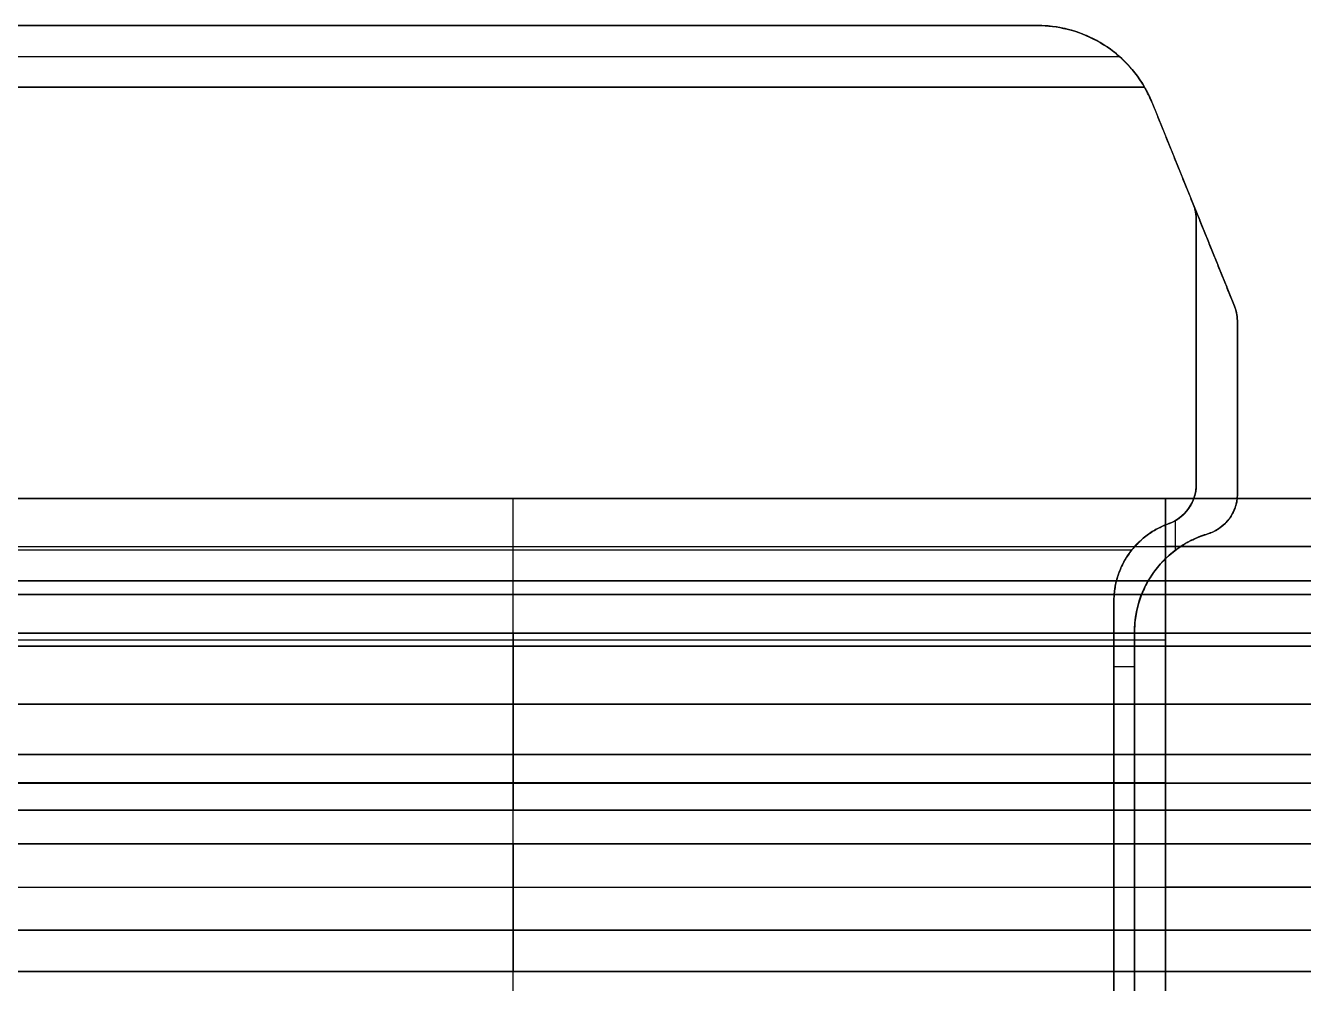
# Model space of a CAD drawing. Header units: millimetres. Extents: x 20.2 to 60.2, y 0 to 42.2.
# Drawn here: x 40.576 to 43.533, y 40.028 to 42.246 of the extents above; entities that cross this region are included whole.
import ezdxf

# ---------------------------------------------------------------- set-up
doc = ezdxf.new("R2010")
doc.units = ezdxf.units.MM
doc.layers.add('CHARGING$Platiene Rund Transmitter', color=178, linetype='Continuous', true_color=0x000000)

msp = doc.modelspace()

# ---------------------------------------------------------------- linework, layer by layer
at = {"layer": 'CHARGING$Platiene Rund Transmitter', "color": 254, "true_color": 0xcad1ee}
for p, q in [((37.4721, 42.2461, -1.2083), (42.9185, 42.2461, -1.2083)), ((37.2827, 42.1747, -0.9702), (43.1071, 42.1747, -0.9702)), ((37.2835, 42.1747, -1.4463), (43.1071, 42.1747, -1.4463)), ((43.1834, 42.0675, -1.2083), (43.3736, 41.5967, -1.2083)), ((43.2785, 41.8321, -1.1369), (43.2785, 41.8321, -1.2797)), ((43.2853, 41.7967, -1.0297), (43.2853, 41.1825, -1.0297)), ((43.2853, 41.7967, -1.3868), (43.2853, 41.1825, -1.3868)), ((43.3805, 41.561, -1.2083), (43.3805, 41.1606, -1.2083)), ((43.2853, 41.4896, -0.9226), (43.2853, 41.4896, -1.1369)), ((43.2853, 41.4896, -1.2797), (43.2853, 41.4896, -1.4939)), ((43.3805, 41.3608, -1.1369), (43.3805, 41.3608, -1.2797)), ((37.1767, 41.1511, 0.1561), (43.2139, 41.1511, 0.1561)), ((40.1953, 41.1511, -2.9481), (43.2139, 41.1511, -2.9481)), ((41.7046, 41.1511, -2.8053), (41.7046, 41.1511, -3.091)), ((43.2377, 41.0316, -1.1369), (43.2377, 41.1002, -1.1369)), ((43.2377, 41.0318, -1.2797), (43.2377, 41.1, -1.2797)), ((37.1767, 41.0397, -3.091), (43.2139, 41.0397, -3.091)), ((37.1767, 41.0397, 0.299), (43.2139, 41.0397, 0.299)), ((37.2541, 41.032, -1.4939), (43.1365, 41.032, -1.4939)), ((37.2541, 41.032, -0.9226), (43.1365, 41.032, -0.9226)), ((41.7046, 38.0087, -2.6149), (41.7046, 40.9606, -2.6149)), ((43.0948, 40.9131, -1.0297), (43.0948, 39.8179, -1.0297)), ((43.0948, 40.9131, -1.3868), (43.0948, 39.8179, -1.3868)), ((43.1425, 40.8412, -1.2083), (43.1425, 39.692, -1.2083)), ((43.0948, 40.7622, -1.1369), (43.1425, 40.7622, -1.1369)), ((43.0948, 40.7622, -1.2797), (43.1425, 40.7622, -1.2797)), ((43.0948, 40.3655, -0.9226), (43.0948, 40.3655, -1.1369)), ((43.0948, 40.3655, -1.2797), (43.0948, 40.3655, -1.4939)), ((43.1425, 40.2666, -1.1369), (43.1425, 40.2666, -1.2797))]:
    msp.add_line(p, q, dxfattribs=at)
at = {"layer": 'CHARGING$Platiene Rund Transmitter', "color": 7, "true_color": 0xcaffee}
for p, q in [((37.1767, 40.824, 0.4023), (43.2139, 40.824, 0.4023)), ((40.1953, 40.824, -3.1943), (43.2139, 40.824, -3.1943)), ((41.7046, 40.8388, -3.1536), (41.7046, 40.8092, -3.2351)), ((41.7046, 40.5579, -3.2682), (41.7046, 40.4292, -3.0843)), ((37.1767, 40.4936, 0.3842), (43.2139, 40.4936, 0.3842)), ((37.1767, 40.4921, -2.8053), (43.2139, 40.4921, -2.8053)), ((37.1767, 40.4921, 0.0133), (43.2139, 40.4921, 0.0133)), ((40.1953, 40.4936, -3.1762), (43.2139, 40.4936, -3.1762)), ((41.7046, 40.3512, -3.0437), (41.7046, 40.1512, -3.0438)), ((37.1767, 40.2512, 0.2518), (43.2139, 40.2512, 0.2518)), ((40.1953, 40.2512, -3.0438), (43.2139, 40.2512, -3.0438))]:
    msp.add_line(p, q, dxfattribs=at)
at = {"layer": 'CHARGING$Platiene Rund Transmitter', "color": 254, "true_color": 0xcad1ee}
for points, degree in [([(37.4721, 42.2461, -1.0178), (40.1953, 42.2461, -1.0178), (42.9185, 42.2461, -1.0178)], 2), ([(42.9185, 42.2461, -1.3987), (40.1953, 42.2461, -1.3987), (37.4721, 42.2461, -1.3987)], 2), ([(42.9185, 42.2461, -1.0178), (42.9185, 42.2461, -1.2083), (42.9185, 42.2461, -1.3987)], 2), ([(43.1659, 42.1033, -1.4939), (40.1953, 42.1033, -1.4939), (37.2247, 42.1033, -1.4939)], 2), ([(37.2247, 42.1033, -0.9226), (40.1953, 42.1033, -0.9226), (43.1659, 42.1033, -0.9226)], 2), ([(43.1834, 42.0675, -1.4939), (43.1776, 42.0794, -1.4939), (43.1717, 42.0913, -1.4939), (43.1659, 42.1033, -1.4939)], 3), ([(43.1834, 42.0675, -0.9226), (43.1834, 42.0675, -1.2083), (43.1834, 42.0675, -1.4939)], 2), ([(43.2784, 41.8324, -1.4939), (43.2309, 41.9499, -1.4939), (43.1834, 42.0675, -1.4939)], 2), ([(43.2784, 41.8324, -0.9226), (43.2309, 41.9499, -0.9226), (43.1834, 42.0675, -0.9226)], 2), ([(43.2784, 41.8324, -1.1369), (43.2784, 41.8324, -1.0297), (43.2784, 41.8324, -0.9226)], 2), ([(43.2784, 41.8324, -1.1369), (43.326, 41.7146, -1.1369), (43.3736, 41.5967, -1.1369)], 2), ([(43.3736, 41.5967, -1.2797), (43.326, 41.7146, -1.2797), (43.2784, 41.8324, -1.2797)], 2), ([(43.2784, 41.8324, -1.2797), (43.2784, 41.8324, -1.3868), (43.2784, 41.8324, -1.4939)], 2), ([(43.2853, 41.7967, -0.9226), (43.2853, 41.7967, -1.0297), (43.2853, 41.7967, -1.1369)], 2), ([(43.2853, 41.1825, -1.1369), (43.2853, 41.4896, -1.1369), (43.2853, 41.7967, -1.1369)], 2), ([(43.2853, 41.7967, -0.9226), (43.2853, 41.4896, -0.9226), (43.2853, 41.1825, -0.9226)], 2), ([(43.2853, 41.7967, -1.4939), (43.2853, 41.7967, -1.3868), (43.2853, 41.7967, -1.2797)], 2), ([(43.2853, 41.7967, -1.2797), (43.2853, 41.4896, -1.2797), (43.2853, 41.1825, -1.2797)], 2), ([(43.2853, 41.1825, -1.4939), (43.2853, 41.4896, -1.4939), (43.2853, 41.7967, -1.4939)], 2), ([(43.2853, 41.7967, -1.0271), (43.2853, 41.7967, -1.082), (43.2853, 41.7967, -1.1369)], 2), ([(43.3736, 41.5967, -1.1369), (43.3736, 41.5967, -1.2083), (43.3736, 41.5967, -1.2797)], 2), ([(43.3805, 41.561, -1.1369), (43.3805, 41.561, -1.2083), (43.3805, 41.561, -1.2797)], 2), ([(43.3805, 41.561, -1.1369), (43.3805, 41.3608, -1.1369), (43.3805, 41.1606, -1.1369)], 2), ([(43.3805, 41.1606, -1.2797), (43.3805, 41.3608, -1.2797), (43.3805, 41.561, -1.2797)], 2), ([(43.3805, 41.561, -1.1952), (43.3805, 41.561, -1.2374), (43.3805, 41.561, -1.2797)], 2), ([(43.2853, 41.1825, -0.9226), (43.2853, 41.1434, -0.9226), (43.2586, 41.1057, -0.9226), (43.2218, 41.0927, -0.9226)], 3), ([(43.2218, 41.0927, -1.1369), (43.2586, 41.1057, -1.1369), (43.2853, 41.1434, -1.1369), (43.2853, 41.1825, -1.1369)], 3), ([(43.2853, 41.1825, -1.1369), (43.2853, 41.1825, -1.0297), (43.2853, 41.1825, -0.9226)], 2), ([(43.2853, 41.1825, -1.4939), (43.2853, 41.1825, -1.3868), (43.2853, 41.1825, -1.2797)], 2), ([(43.2853, 41.1825, -0.9226), (43.2853, 41.1825, -1.0297), (43.2853, 41.1825, -1.1369)], 2), ([(43.2853, 41.1825, -1.3767), (43.2853, 41.1825, -1.4353), (43.2853, 41.1825, -1.4939)], 2), ([(37.1767, 41.1511, 0.0133), (40.1953, 41.1511, 0.0133), (43.2139, 41.1511, 0.0133)], 2), ([(37.1767, 41.1511, 0.299), (40.1953, 41.1511, 0.299), (43.2139, 41.1511, 0.299)], 2), ([(43.2139, 41.1511, -2.8053), (41.7046, 41.1511, -2.8053), (40.1953, 41.1511, -2.8053)], 2), ([(43.2139, 41.1511, -3.091), (41.7046, 41.1511, -3.091), (40.1953, 41.1511, -3.091)], 2), ([(43.2139, 41.1511, 0.299), (43.2139, 41.1511, 0.1561), (43.2139, 41.1511, 0.0133)], 2), ([(43.2139, 41.1511, -3.091), (43.2139, 41.1511, -2.9481), (43.2139, 41.1511, -2.8053)], 2), ([(43.2139, 41.1511, -3.091), (43.2139, 41.0397, -3.091), (43.2139, 40.9283, -3.091)], 2), ([(43.2139, 41.1511, 0.299), (43.2139, 41.0397, 0.299), (43.2139, 40.9283, 0.299)], 2), ([(43.2139, 40.9283, -3.091), (43.2139, 41.0397, -3.091), (43.2139, 41.1511, -3.091)], 2), ([(43.3805, 41.1606, -1.1369), (43.3805, 41.1199, -1.1369), (43.3515, 41.0809, -1.1369), (43.3125, 41.0693, -1.1369)], 3), ([(43.3805, 41.1606, -1.1369), (43.3805, 41.1606, -1.2083), (43.3805, 41.1606, -1.2797)], 2), ([(43.2218, 41.0927, -1.1369), (43.2218, 41.0927, -1.0297), (43.2218, 41.0927, -0.9226)], 2), ([(43.2218, 41.0927, -1.2797), (43.2218, 41.0927, -1.3868), (43.2218, 41.0927, -1.4939)], 2), ([(43.3125, 41.0693, -1.1369), (43.3125, 41.0693, -1.2083), (43.3125, 41.0693, -1.2797)], 2), ([(37.1767, 40.9606, -0.1771), (40.1953, 40.9606, -0.1771), (43.2139, 40.9606, -0.1771)], 2), ([(43.2139, 40.9606, -2.6149), (41.7046, 40.9606, -2.6149), (40.1953, 40.9606, -2.6149)], 2), ([(43.2139, 40.9606, -0.1771), (43.2139, 39.4846, -0.1771), (43.2139, 38.0087, -0.1771)], 2), ([(43.2139, 40.9606, -2.6149), (43.2139, 39.4846, -2.6149), (43.2139, 38.0087, -2.6149)], 2), ([(43.2139, 40.9283, -3.091), (40.1953, 40.9283, -3.091), (37.1767, 40.9283, -3.091)], 2), ([(37.1767, 40.9283, 0.299), (40.1953, 40.9283, 0.299), (43.2139, 40.9283, 0.299)], 2), ([(37.1767, 40.9283, 0.0133), (40.1953, 40.9283, 0.0133), (43.2139, 40.9283, 0.0133)], 2), ([(43.2139, 40.9283, -2.8053), (40.1953, 40.9283, -2.8053), (37.1767, 40.9283, -2.8053)], 2), ([(43.2139, 37.2469, -2.8053), (43.2139, 39.0876, -2.8053), (43.2139, 40.9283, -2.8053)], 2), ([(43.2139, 37.2469, 0.0133), (43.2139, 39.0876, 0.0133), (43.2139, 40.9283, 0.0133)], 2), ([(43.2139, 37.2469, -2.8053), (43.2139, 39.0876, -2.8053), (43.2139, 40.9283, -2.8053)], 2), ([(43.0948, 40.9131, -0.9226), (43.0948, 40.9131, -1.0297), (43.0948, 40.9131, -1.1369)], 2), ([(43.0948, 40.9131, -1.2797), (43.0948, 40.9131, -1.3868), (43.0948, 40.9131, -1.4939)], 2), ([(43.0948, 40.9131, -1.4939), (43.0948, 40.4369, -1.4939), (43.0948, 39.9608, -1.4939)], 2), ([(43.0948, 39.9608, -0.9226), (43.0948, 40.4369, -0.9226), (43.0948, 40.9131, -0.9226)], 2), ([(43.0948, 39.8179, -1.1369), (43.0948, 40.3655, -1.1369), (43.0948, 40.9131, -1.1369)], 2), ([(43.0948, 39.8179, -1.2797), (43.0948, 40.3655, -1.2797), (43.0948, 40.9131, -1.2797)], 2), ([(43.0948, 40.9131, -0.9226), (43.0948, 40.9131, -0.9812), (43.0948, 40.9131, -1.0398)], 2), ([(43.0948, 40.9131, -1.2797), (43.0948, 40.9131, -1.3332), (43.0948, 40.9131, -1.3867)], 2), ([(43.1425, 40.8412, -1.1369), (43.1425, 40.8412, -1.2083), (43.1425, 40.8412, -1.2797)], 2), ([(43.1425, 39.692, -1.1369), (43.1425, 40.2666, -1.1369), (43.1425, 40.8412, -1.1369)], 2), ([(43.1425, 39.692, -1.2797), (43.1425, 40.2666, -1.2797), (43.1425, 40.8412, -1.2797)], 2), ([(43.1425, 40.8412, -1.2021), (43.1425, 40.8412, -1.2409), (43.1425, 40.8412, -1.2797)], 2)]:
    msp.add_open_spline(points, degree=degree, dxfattribs=at)
at = {"layer": 'CHARGING$Platiene Rund Transmitter', "color": 254, "true_color": 0xcad1ee, "extrusion": (1.18767e-13, -0.5547, 0.83205)}
msp.add_open_spline([(42.9185, 42.2461, -1.3987), (42.9633, 42.2461, -1.3987), (43.0108, 42.235, -1.4061), (43.0985, 42.1875, -1.4378), (43.1384, 42.1509, -1.4622), (43.1659, 42.1033, -1.4939)], degree=3, knots=[-1, -1, -1, -1, -0.5, -0.5, 0, 0, 0, 0], dxfattribs=at)
at = {"layer": 'CHARGING$Platiene Rund Transmitter', "color": 254, "true_color": 0xcad1ee, "extrusion": (8.78178e-14, 0.5547, 0.83205)}
msp.add_open_spline([(43.1659, 42.1033, -0.9226), (43.1384, 42.1509, -0.9543), (43.0985, 42.1875, -0.9787), (43.0108, 42.235, -1.0104), (42.9633, 42.2461, -1.0178), (42.9185, 42.2461, -1.0178)], degree=3, knots=[-1, -1, -1, -1, -0.5, -0.5, 0, 0, 0, 0], dxfattribs=at)
at = {"layer": 'CHARGING$Platiene Rund Transmitter', "color": 254, "true_color": 0xcad1ee}
for points, weights in [([(43.1834, 42.0675, -1.2083), (43.1112, 42.2461, -1.2083), (42.9185, 42.2461, -1.2083)], [0.888884387651, 0.781622140597, 1]), ([(43.1659, 42.1033, -0.9226), (43.1759, 42.086, -0.9226), (43.1834, 42.0675, -0.9226)], [1, 0.997564050314, 1]), ([(43.2784, 41.8324, -0.9226), (43.2853, 41.8152, -0.9226), (43.2853, 41.7967, -0.9226)], [0.888884387651, 0.925484640589, 0.999999999998]), ([(43.2784, 41.8324, -1.2797), (43.2853, 41.8152, -1.2797), (43.2853, 41.7967, -1.2797)], [0.888884387651, 0.925484640589, 0.999999999998]), ([(43.2784, 41.8324, -1.4939), (43.2853, 41.8152, -1.4939), (43.2853, 41.7967, -1.4939)], [1, 0.981627183298, 1]), ([(43.2853, 41.7967, -1.1369), (43.2853, 41.8152, -1.1369), (43.2784, 41.8324, -1.1369)], [1, 0.981627183298, 1]), ([(43.2784, 41.8324, -1.0297), (43.2853, 41.8152, -1.0297), (43.2853, 41.7967, -1.0297)], [0.888884387651, 0.925484640589, 1]), ([(43.2784, 41.8324, -1.3868), (43.2853, 41.8152, -1.3868), (43.2853, 41.7967, -1.3868)], [0.888884387651, 0.925484640589, 0.999999999998]), ([(43.3736, 41.5967, -1.1369), (43.3805, 41.5796, -1.1369), (43.3805, 41.561, -1.1369)], [1, 0.981627183298, 1]), ([(43.3805, 41.561, -1.2797), (43.3805, 41.5796, -1.2797), (43.3736, 41.5967, -1.2797)], [1, 0.981627183298, 1]), ([(43.3736, 41.5967, -1.2083), (43.3805, 41.5796, -1.2083), (43.3805, 41.561, -1.2083)], [0.888884387651, 0.925484640589, 1]), ([(43.2853, 41.1825, -1.2797), (43.2853, 41.1151, -1.2797), (43.2218, 41.0927, -1.2797)], [0.999999999999, 0.773459080339, 0.897358423439]), ([(43.2218, 41.0927, -1.4939), (43.2853, 41.1151, -1.4939), (43.2853, 41.1825, -1.4939)], [1, 0.816496580927, 1]), ([(43.2853, 41.1825, -1.0297), (43.2853, 41.1151, -1.0297), (43.2218, 41.0927, -1.0297)], [1, 0.773459080338, 0.897358423439]), ([(43.2853, 41.1825, -1.3868), (43.2853, 41.1151, -1.3868), (43.2218, 41.0927, -1.3868)], [1, 0.773459080338, 0.897358423439]), ([(43.3125, 41.0693, -1.2797), (43.3805, 41.0896, -1.2797), (43.3805, 41.1606, -1.2797)], [1, 0.801783725736, 1]), ([(43.3805, 41.1606, -1.2083), (43.3805, 41.0896, -1.2083), (43.3125, 41.0693, -1.2083)], [1, 0.764095716344, 0.908199076925]), ([(43.0948, 40.9131, -1.1369), (43.0948, 41.0478, -1.1369), (43.2218, 41.0927, -1.1369)], [0.999999999999, 0.77345908034, 0.897358423438]), ([(43.0948, 40.9131, -1.4939), (43.0948, 41.0478, -1.4939), (43.2218, 41.0927, -1.4939)], [1, 0.816496580928, 1]), ([(43.2218, 41.0927, -0.9226), (43.0948, 41.0478, -0.9226), (43.0948, 40.9131, -0.9226)], [1, 0.816496580928, 1]), ([(43.2218, 41.0927, -1.2797), (43.0948, 41.0478, -1.2797), (43.0948, 40.9131, -1.2797)], [1, 0.816496580928, 1]), ([(43.0948, 40.9131, -1.0297), (43.0948, 41.0478, -1.0297), (43.2218, 41.0927, -1.0297)], [1, 0.773459080339, 0.897358423438]), ([(43.0948, 40.9131, -1.3868), (43.0948, 41.0478, -1.3868), (43.2218, 41.0927, -1.3868)], [1, 0.773459080339, 0.897358423438]), ([(43.3125, 41.0693, -1.1369), (43.1425, 41.0186, -1.1369), (43.1425, 40.8412, -1.1369)], [1, 0.801783725738, 1]), ([(43.1425, 40.8412, -1.2083), (43.1425, 41.0186, -1.2083), (43.3125, 41.0693, -1.2083)], [1, 0.764095716345, 0.908199076924])]:
    msp.add_rational_spline(points, weights, degree=2, dxfattribs=at)
at = {"layer": 'CHARGING$Platiene Rund Transmitter', "color": 254, "true_color": 0xcad1ee, "extrusion": (1, 3.73088e-14, 3.73088e-14)}
msp.add_rational_spline([(41.7046, 40.9606, -2.6149), (41.7046, 41.1511, -2.6149), (41.7046, 41.1511, -2.8053)], [1, 0.707106781187, 1], degree=2, dxfattribs=at)
at = {"layer": 'CHARGING$Platiene Rund Transmitter', "color": 254, "true_color": 0xcad1ee, "extrusion": (1, 3.73088e-14, -7.46177e-14)}
msp.add_rational_spline([(43.2139, 41.1511, 0.0133), (43.2139, 41.1511, -0.1771), (43.2139, 40.9606, -0.1771)], [1, 0.707106781187, 1], degree=2, dxfattribs=at)
at = {"layer": 'CHARGING$Platiene Rund Transmitter', "color": 254, "true_color": 0xcad1ee, "extrusion": (1.86546e-14, 1, -3.10909e-14)}
msp.add_rational_spline([(43.2139, 41.1511, 0.0133), (44.3566, 41.1511, 0.0133), (44.3566, 41.1511, -1.1294)], [1, 0.707106781187, 1], degree=2, dxfattribs=at)
at = {"layer": 'CHARGING$Platiene Rund Transmitter', "color": 254, "true_color": 0xcad1ee, "extrusion": (-1.29338e-13, 1, -1.0944e-13)}
msp.add_rational_spline([(43.2139, 41.1511, 0.299), (44.6422, 41.1511, 0.299), (44.6422, 41.1511, -1.1294)], [1, 0.707106781187, 1], degree=2, dxfattribs=at)
at = {"layer": 'CHARGING$Platiene Rund Transmitter', "color": 254, "true_color": 0xcad1ee, "extrusion": (6.21819e-15, 1, -7.46182e-14)}
msp.add_rational_spline([(44.3566, 41.1511, -1.6626), (44.3566, 41.1511, -2.8053), (43.2139, 41.1511, -2.8053)], [1, 0.707106781187, 1], degree=2, dxfattribs=at)
at = {"layer": 'CHARGING$Platiene Rund Transmitter', "color": 254, "true_color": 0xcad1ee, "extrusion": (1, 7.46177e-14, 7.46177e-14)}
msp.add_rational_spline([(43.2139, 41.1511, -2.8053), (43.2139, 41.1511, -2.6149), (43.2139, 40.9606, -2.6149)], [1, 0.707106781187, 1], degree=2, dxfattribs=at)
at = {"layer": 'CHARGING$Platiene Rund Transmitter', "color": 254, "true_color": 0xcad1ee, "extrusion": (-1.98982e-13, 1, -5.47201e-14)}
msp.add_rational_spline([(44.6422, 41.1511, -1.6626), (44.6422, 41.1511, -3.091), (43.2139, 41.1511, -3.091)], [1, 0.707106781187, 1], degree=2, dxfattribs=at)
at = {"layer": 'CHARGING$Platiene Rund Transmitter', "color": 254, "true_color": 0xcad1ee}
msp.add_open_spline([(43.1425, 40.8412, -1.2797), (43.1425, 40.8942, -1.2797), (43.1582, 40.9416, -1.2797), (43.2211, 41.0253, -1.2797), (43.2624, 41.0544, -1.2797), (43.3125, 41.0693, -1.2797)], degree=3, knots=[-1, -1, -1, -1, -0.5, -0.5, 0, 0, 0, 0], dxfattribs=at)
at = {"layer": 'CHARGING$Platiene Rund Transmitter', "color": 254, "true_color": 0xcad1ee, "extrusion": (4.97456e-15, 1, 1.14415e-13)}
msp.add_rational_spline([(44.6422, 41.0397, -1.6626), (44.6422, 41.0397, -3.091), (43.2139, 41.0397, -3.091)], [1, 0.707106781187, 1], degree=2, dxfattribs=at)
at = {"layer": 'CHARGING$Platiene Rund Transmitter', "color": 254, "true_color": 0xcad1ee, "extrusion": (9.94911e-15, 1, -2.13906e-13)}
msp.add_rational_spline([(43.2139, 41.0397, 0.299), (44.6422, 41.0397, 0.299), (44.6422, 41.0397, -1.1294)], [1, 0.707106781187, 1], degree=2, dxfattribs=at)
at = {"layer": 'CHARGING$Platiene Rund Transmitter', "color": 254, "true_color": 0xcad1ee, "extrusion": (4.4771e-14, 1, -1.6416e-13)}
msp.add_rational_spline([(43.2139, 40.9606, -0.1771), (44.1661, 40.9606, -0.1771), (44.1661, 40.9606, -1.1294)], [1, 0.707106781187, 1], degree=2, dxfattribs=at)
at = {"layer": 'CHARGING$Platiene Rund Transmitter', "color": 254, "true_color": 0xcad1ee, "extrusion": (-1.49237e-14, 1, -2.68626e-13)}
msp.add_rational_spline([(44.1661, 40.9606, -1.6626), (44.1661, 40.9606, -2.6149), (43.2139, 40.9606, -2.6149)], [1, 0.707106781187, 1], degree=2, dxfattribs=at)
at = {"layer": 'CHARGING$Platiene Rund Transmitter', "color": 7, "true_color": 0xcaffee}
for points, degree in [([(37.1767, 40.9283, 0.299), (40.1953, 40.9283, 0.299), (43.2139, 40.9283, 0.299)], 2), ([(37.1767, 40.9283, -2.8053), (40.1953, 40.9283, -2.8053), (43.2139, 40.9283, -2.8053)], 2), ([(43.2139, 40.9283, 0.0133), (40.1953, 40.9283, 0.0133), (37.1767, 40.9283, 0.0133)], 2), ([(43.2139, 40.9283, -3.091), (41.7046, 40.9283, -3.091), (40.1953, 40.9283, -3.091)], 2), ([(43.2139, 40.056, -2.8053), (43.2139, 40.4921, -2.8053), (43.2139, 40.9283, -2.8053)], 2), ([(43.2139, 40.056, 0.0133), (43.2139, 40.4921, 0.0133), (43.2139, 40.9283, 0.0133)], 2), ([(43.2139, 40.056, -2.8053), (43.2139, 40.4921, -2.8053), (43.2139, 40.9283, -2.8053)], 2), ([(43.2139, 40.056, 0.0133), (43.2139, 40.4921, 0.0133), (43.2139, 40.9283, 0.0133)], 2), ([(37.1767, 40.8388, 0.3616), (40.1953, 40.8388, 0.3616), (43.2139, 40.8388, 0.3616)], 2), ([(43.2139, 40.8388, -3.1536), (41.7046, 40.8388, -3.1536), (40.1953, 40.8388, -3.1536)], 2), ([(43.2139, 40.8388, -3.1536), (43.2139, 40.824, -3.1943), (43.2139, 40.8092, -3.2351)], 2), ([(43.2139, 40.8388, 0.3616), (43.2139, 40.824, 0.4023), (43.2139, 40.8092, 0.4431)], 2), ([(43.2139, 40.8388, -3.1536), (43.2139, 40.824, -3.1943), (43.2139, 40.8092, -3.2351)], 2), ([(37.1767, 40.8092, 0.4431), (40.1953, 40.8092, 0.4431), (43.2139, 40.8092, 0.4431)], 2), ([(43.2139, 40.8092, -3.2351), (41.7046, 40.8092, -3.2351), (40.1953, 40.8092, -3.2351)], 2), ([(37.1767, 40.6749, 0.537), (40.1953, 40.6749, 0.537), (43.2139, 40.6749, 0.537)], 2), ([(43.2139, 40.6749, -3.329), (41.7046, 40.6749, -3.329), (40.1953, 40.6749, -3.329)], 2), ([(37.1767, 40.5579, 0.4762), (40.1953, 40.5579, 0.4762), (43.2139, 40.5579, 0.4762)], 2), ([(43.2139, 40.5579, -3.2682), (41.7046, 40.5579, -3.2682), (40.1953, 40.5579, -3.2682)], 2), ([(43.2139, 40.5579, -3.2682), (43.2139, 40.4936, -3.1762), (43.2139, 40.4292, -3.0843)], 2), ([(43.2139, 40.5579, 0.4762), (43.2139, 40.4936, 0.3842), (43.2139, 40.4292, 0.2923)], 2), ([(43.2139, 40.4292, 0.2923), (43.2139, 40.4936, 0.3842), (43.2139, 40.5579, 0.4762)], 2), ([(43.2139, 40.4292, 0.2923), (40.1953, 40.4292, 0.2923), (37.1767, 40.4292, 0.2923)], 2), ([(40.1953, 40.4292, -3.0843), (41.7046, 40.4292, -3.0843), (43.2139, 40.4292, -3.0843)], 2), ([(43.2139, 40.3512, 0.2517), (40.1953, 40.3512, 0.2517), (37.1767, 40.3512, 0.2517)], 2), ([(37.1767, 40.3512, 0.2517), (40.1953, 40.3512, 0.2517), (43.2139, 40.3512, 0.2517)], 2), ([(40.1953, 40.3512, -3.0437), (41.7046, 40.3512, -3.0437), (43.2139, 40.3512, -3.0437)], 2), ([(43.2139, 40.3512, -3.0437), (41.7046, 40.3512, -3.0437), (40.1953, 40.3512, -3.0437)], 2), ([(43.2139, 40.3512, -3.0437), (43.2139, 40.2512, -3.0438), (43.2139, 40.1512, -3.0438)], 2), ([(43.2139, 40.3512, 0.2517), (43.2139, 40.2512, 0.2518), (43.2139, 40.1512, 0.2518)], 2), ([(43.2139, 40.1512, 0.2518), (40.1953, 40.1512, 0.2518), (37.1767, 40.1512, 0.2518)], 2), ([(37.1767, 40.1512, 0.2518), (40.1953, 40.1512, 0.2518), (43.2139, 40.1512, 0.2518)], 2), ([(40.1953, 40.1512, -3.0438), (41.2015, 40.1512, -3.0438), (42.2077, 40.1512, -3.0438), (43.2139, 40.1512, -3.0438)], 3), ([(43.2139, 40.1512, -3.0438), (41.7046, 40.1512, -3.0438), (40.1953, 40.1512, -3.0438)], 2), ([(37.1767, 40.056, -2.8053), (40.1953, 40.056, -2.8053), (43.2139, 40.056, -2.8053)], 2), ([(43.2139, 40.056, 0.0133), (40.1953, 40.056, 0.0133), (37.1767, 40.056, 0.0133)], 2), ([(43.2139, 40.056, 0.1565), (40.1953, 40.056, 0.1565), (37.1767, 40.056, 0.1565)], 2), ([(40.1953, 40.056, -2.9485), (41.7046, 40.056, -2.9485), (43.2139, 40.056, -2.9485)], 2)]:
    msp.add_open_spline(points, degree=degree, dxfattribs=at)
at = {"layer": 'CHARGING$Platiene Rund Transmitter', "color": 7, "true_color": 0xcaffee, "extrusion": (1, -1.06566e-13, 1.52192e-13)}
msp.add_rational_spline([(41.7046, 40.8388, -3.1536), (41.7046, 40.8616, -3.091), (41.7046, 40.9283, -3.091)], [0.895504279422, 0.77517249094, 1], degree=2, dxfattribs=at)
at = {"layer": 'CHARGING$Platiene Rund Transmitter', "color": 7, "true_color": 0xcaffee, "extrusion": (-6.84001e-14, -1, 1.92764e-13)}
msp.add_rational_spline([(43.2139, 40.9283, -2.8053), (44.3566, 40.9283, -2.8053), (44.3566, 40.9283, -1.6626)], [1, 0.707106781187, 1], degree=2, dxfattribs=at)
at = {"layer": 'CHARGING$Platiene Rund Transmitter', "color": 7, "true_color": 0xcaffee, "extrusion": (6.21819e-15, 1, -1.05709e-13)}
msp.add_rational_spline([(44.3566, 40.9283, -1.1294), (44.3566, 40.9283, 0.0133), (43.2139, 40.9283, 0.0133)], [1, 0.707106781187, 1], degree=2, dxfattribs=at)
at = {"layer": 'CHARGING$Platiene Rund Transmitter', "color": 7, "true_color": 0xcaffee, "extrusion": (1, 1.06566e-13, -3.87869e-14)}
msp.add_rational_spline([(43.2139, 40.9283, -3.091), (43.2139, 40.8616, -3.091), (43.2139, 40.8388, -3.1536)], [1, 0.775172544543, 0.895504222043], degree=2, dxfattribs=at)
at = {"layer": 'CHARGING$Platiene Rund Transmitter', "color": 7, "true_color": 0xcaffee, "extrusion": (-8.9542e-14, -1, 4.67608e-13)}
msp.add_rational_spline([(44.6422, 40.9283, -1.6626), (44.6422, 40.9283, -3.091), (43.2139, 40.9283, -3.091)], [1, 0.707106781187, 1], degree=2, dxfattribs=at)
at = {"layer": 'CHARGING$Platiene Rund Transmitter', "color": 7, "true_color": 0xcaffee, "extrusion": (-6.46692e-14, -1, -6.46692e-14)}
msp.add_rational_spline([(43.2139, 40.9283, 0.299), (44.6422, 40.9283, 0.299), (44.6422, 40.9283, -1.1294)], [1, 0.707106781187, 1], degree=2, dxfattribs=at)
at = {"layer": 'CHARGING$Platiene Rund Transmitter', "color": 7, "true_color": 0xcaffee, "extrusion": (-1, 1.72119e-25, -1.13405e-13)}
msp.add_rational_spline([(43.2139, 40.9283, 0.299), (43.2139, 40.8616, 0.299), (43.2139, 40.8388, 0.3616)], [1, 0.775172490939, 0.895504279422], degree=2, dxfattribs=at)
at = {"layer": 'CHARGING$Platiene Rund Transmitter', "color": 254, "true_color": 0xcad1ee, "extrusion": (-5.96947e-14, 1, -2.48728e-13)}
msp.add_rational_spline([(44.6422, 40.9283, -1.6626), (44.6422, 40.9283, -3.091), (43.2139, 40.9283, -3.091)], [1, 0.707106781187, 1], degree=2, dxfattribs=at)
at = {"layer": 'CHARGING$Platiene Rund Transmitter', "color": 254, "true_color": 0xcad1ee, "extrusion": (-4.4771e-14, 1, -1.04466e-13)}
msp.add_rational_spline([(43.2139, 40.9283, 0.299), (44.6422, 40.9283, 0.299), (44.6422, 40.9283, -1.1294)], [1, 0.707106781187, 1], degree=2, dxfattribs=at)
at = {"layer": 'CHARGING$Platiene Rund Transmitter', "color": 254, "true_color": 0xcad1ee, "extrusion": (-7.46182e-14, 1, -1.61673e-13)}
msp.add_rational_spline([(43.2139, 40.9283, 0.0133), (44.3566, 40.9283, 0.0133), (44.3566, 40.9283, -1.1294)], [1, 0.707106781187, 1], degree=2, dxfattribs=at)
at = {"layer": 'CHARGING$Platiene Rund Transmitter', "color": 254, "true_color": 0xcad1ee, "extrusion": (-4.35273e-14, -1, 2.052e-13)}
msp.add_rational_spline([(44.3566, 40.9283, -1.6626), (44.3566, 40.9283, -2.8053), (43.2139, 40.9283, -2.8053)], [1, 0.707106781187, 1], degree=2, dxfattribs=at)
at = {"layer": 'CHARGING$Platiene Rund Transmitter', "color": 7, "true_color": 0xcaffee, "extrusion": (-2.38276e-14, 1, -1.00076e-13)}
msp.add_rational_spline([(44.7049, 40.8388, -1.6626), (44.7049, 40.8388, -3.1536), (43.2139, 40.8388, -3.1536)], [0.999999860338, 0.707106920849, 0.999999860338], degree=2, dxfattribs=at)
at = {"layer": 'CHARGING$Platiene Rund Transmitter', "color": 7, "true_color": 0xcaffee, "extrusion": (-5.71862e-14, 1, -1.14372e-13)}
msp.add_rational_spline([(43.2139, 40.8388, 0.3616), (44.7049, 40.8388, 0.3616), (44.7049, 40.8388, -1.1294)], [1, 0.707106781187, 1], degree=2, dxfattribs=at)
at = {"layer": 'CHARGING$Platiene Rund Transmitter', "color": 7, "true_color": 0xcaffee, "extrusion": (-1, 0, 0)}
msp.add_rational_spline([(41.7046, 40.8092, -3.2351), (41.7046, 40.7749, -3.329), (41.7046, 40.6749, -3.329), (41.7046, 40.6006, -3.329), (41.7046, 40.5579, -3.2682)], [0.895504279422, 0.77517249094, 1, 0.822659997503, 0.8600704533], degree=2, knots=[1.935835, 1.935835, 1.935835, 3.141593, 3.141593, 4.092673, 4.092673, 4.092673], dxfattribs=at)
at = {"layer": 'CHARGING$Platiene Rund Transmitter', "color": 7, "true_color": 0xcaffee, "extrusion": (2.25938e-14, 1, -1.85269e-13)}
msp.add_rational_spline([(44.7863, 40.8092, -1.6626), (44.7863, 40.8092, -3.2351), (43.2139, 40.8092, -3.2351)], [1, 0.707106851018, 0.999999860338], degree=2, dxfattribs=at)
at = {"layer": 'CHARGING$Platiene Rund Transmitter', "color": 7, "true_color": 0xcaffee, "extrusion": (-6.32626e-14, 1, -1.53638e-13)}
msp.add_rational_spline([(43.2139, 40.8092, 0.4431), (44.7863, 40.8092, 0.4431), (44.7863, 40.8092, -1.1294)], [1, 0.707106851018, 0.999999860338], degree=2, dxfattribs=at)
at = {"layer": 'CHARGING$Platiene Rund Transmitter', "color": 7, "true_color": 0xcaffee, "extrusion": (-1, 1.42088e-13, -2.78526e-13)}
msp.add_rational_spline([(43.2139, 40.8092, -3.2351), (43.2139, 40.7749, -3.329), (43.2139, 40.6749, -3.329)], [0.895504279422, 0.77517249094, 1], degree=2, dxfattribs=at)
at = {"layer": 'CHARGING$Platiene Rund Transmitter', "color": 7, "true_color": 0xcaffee, "extrusion": (1, 7.1044e-14, 1.01461e-13)}
msp.add_rational_spline([(43.2139, 40.8092, 0.4431), (43.2139, 40.7749, 0.537), (43.2139, 40.6749, 0.537)], [0.895504279422, 0.77517249094, 1], degree=2, dxfattribs=at)
at = {"layer": 'CHARGING$Platiene Rund Transmitter', "color": 7, "true_color": 0xcaffee, "extrusion": (-1, 1.91348e-26, -7.56035e-14)}
msp.add_rational_spline([(43.2139, 40.6749, -3.329), (43.2139, 40.7749, -3.329), (43.2139, 40.8092, -3.2351)], [1, 0.77517249094, 0.895504279422], degree=2, dxfattribs=at)
at = {"layer": 'CHARGING$Platiene Rund Transmitter', "color": 7, "true_color": 0xcaffee, "extrusion": (-1, 9.55856e-14, 3.00373e-13)}
msp.add_rational_spline([(43.2139, 40.6749, -3.329), (43.2139, 40.6006, -3.329), (43.2139, 40.5579, -3.2682)], [1, 0.822659997503, 0.8600704533], degree=2, dxfattribs=at)
at = {"layer": 'CHARGING$Platiene Rund Transmitter', "color": 7, "true_color": 0xcaffee, "extrusion": (-2.98473e-14, 1, -3.62432e-13)}
msp.add_rational_spline([(44.8803, 40.6749, -1.6626), (44.8803, 40.6749, -3.329), (43.2139, 40.6749, -3.329)], [1, 0.707106781187, 1], degree=2, dxfattribs=at)
at = {"layer": 'CHARGING$Platiene Rund Transmitter', "color": 7, "true_color": 0xcaffee, "extrusion": (1, 2.86757e-13, -7.84412e-13)}
msp.add_rational_spline([(43.2139, 40.6749, 0.537), (43.2139, 40.6006, 0.537), (43.2139, 40.5579, 0.4762)], [1, 0.822659997502, 0.8600704533], degree=2, dxfattribs=at)
at = {"layer": 'CHARGING$Platiene Rund Transmitter', "color": 7, "true_color": 0xcaffee, "extrusion": (-4.26391e-15, -1, -1.70556e-13)}
msp.add_rational_spline([(43.2139, 40.6749, 0.537), (44.8803, 40.6749, 0.537), (44.8803, 40.6749, -1.1294)], [1, 0.707106781187, 1], degree=2, dxfattribs=at)
at = {"layer": 'CHARGING$Platiene Rund Transmitter', "color": 7, "true_color": 0xcaffee, "extrusion": (-1, 9.55856e-14, 1.83667e-13)}
msp.add_rational_spline([(43.2139, 40.5579, -3.2682), (43.2139, 40.6006, -3.329), (43.2139, 40.6749, -3.329)], [0.8600704533, 0.822659997503, 1], degree=2, dxfattribs=at)
at = {"layer": 'CHARGING$Platiene Rund Transmitter', "color": 7, "true_color": 0xcaffee, "extrusion": (1, -9.55856e-14, 1.83667e-13)}
msp.add_rational_spline([(43.2139, 40.5579, 0.4762), (43.2139, 40.6006, 0.537), (43.2139, 40.6749, 0.537)], [0.8600704533, 0.822659997502, 1], degree=2, dxfattribs=at)
at = {"layer": 'CHARGING$Platiene Rund Transmitter', "color": 7, "true_color": 0xcaffee, "extrusion": (4.86816e-14, 1, -3.98304e-14)}
msp.add_rational_spline([(44.8194, 40.5579, -1.6626), (44.8194, 40.5579, -3.2682), (43.2139, 40.5579, -3.2682)], [0.999999860338, 0.707106851018, 1], degree=2, dxfattribs=at)
at = {"layer": 'CHARGING$Platiene Rund Transmitter', "color": 7, "true_color": 0xcaffee, "extrusion": (3.09792e-14, 1, 8.8512e-15)}
msp.add_rational_spline([(43.2139, 40.5579, 0.4762), (44.8194, 40.5579, 0.4762), (44.8194, 40.5579, -1.1294)], [0.999999860338, 0.707106851018, 1], degree=2, dxfattribs=at)
at = {"layer": 'CHARGING$Platiene Rund Transmitter', "color": 7, "true_color": 0xcaffee, "extrusion": (-1.86546e-14, 1, 3.17128e-13)}
msp.add_rational_spline([(44.3566, 40.4921, -1.6626), (44.3566, 40.4921, -2.8053), (43.2139, 40.4921, -2.8053)], [1, 0.707106781187, 1], degree=2, dxfattribs=at)
at = {"layer": 'CHARGING$Platiene Rund Transmitter', "color": 7, "true_color": 0xcaffee, "extrusion": (6.21819e-15, -1, 9.32728e-14)}
msp.add_rational_spline([(43.2139, 40.4921, 0.0133), (44.3566, 40.4921, 0.0133), (44.3566, 40.4921, -1.1294)], [1, 0.707106781187, 1], degree=2, dxfattribs=at)
at = {"layer": 'CHARGING$Platiene Rund Transmitter', "color": 7, "true_color": 0xcaffee, "extrusion": (1, -1.43321e-13, -2.7546e-13)}
msp.add_rational_spline([(41.7046, 40.3512, -3.0437), (41.7046, 40.3512, -3.0437), (41.7046, 40.3512, -3.0437), (41.7046, 40.4007, -3.0437), (41.7046, 40.4292, -3.0843)], [0.999913263926, 0.99995662554, 1, 0.822659997503, 0.8600704533], degree=2, knots=[3.14136, 3.14136, 3.14136, 3.1415927, 3.1415927, 4.0926731, 4.0926731, 4.0926731], dxfattribs=at)
at = {"layer": 'CHARGING$Platiene Rund Transmitter', "color": 7, "true_color": 0xcaffee, "extrusion": (1, -1.43378e-13, -2.755e-13)}
msp.add_rational_spline([(43.2139, 40.3512, -3.0437), (43.2139, 40.4007, -3.0437), (43.2139, 40.4292, -3.0843)], [1, 0.822659997503, 0.8600704533], degree=2, dxfattribs=at)
at = {"layer": 'CHARGING$Platiene Rund Transmitter', "color": 7, "true_color": 0xcaffee, "extrusion": (-1, -1.43378e-13, 2.755e-13)}
msp.add_rational_spline([(43.2139, 40.4292, 0.2923), (43.2139, 40.4007, 0.2517), (43.2139, 40.3512, 0.2517)], [0.860070435461, 0.822660039783, 1], degree=2, dxfattribs=at)
at = {"layer": 'CHARGING$Platiene Rund Transmitter', "color": 7, "true_color": 0xcaffee, "extrusion": (-7.99658e-14, 1, -1.19949e-13)}
msp.add_rational_spline([(43.2139, 40.4292, -3.0843), (44.6356, 40.4292, -3.0843), (44.6356, 40.4292, -1.6626)], [1, 0.707106781187, 1], degree=2, dxfattribs=at)
at = {"layer": 'CHARGING$Platiene Rund Transmitter', "color": 7, "true_color": 0xcaffee, "extrusion": (-4.99787e-15, 1, -4.99787e-15)}
msp.add_rational_spline([(44.6356, 40.4292, -1.1294), (44.6356, 40.4292, 0.2923), (43.2139, 40.4292, 0.2923)], [0.999999860338, 0.707106851018, 1], degree=2, dxfattribs=at)
at = {"layer": 'CHARGING$Platiene Rund Transmitter', "color": 7, "true_color": 0xcaffee, "extrusion": (5.14474e-15, 1, -2.00645e-13)}
msp.add_rational_spline([(44.595, 40.3512, -1.6626), (44.595, 40.3512, -3.0437), (43.2139, 40.3512, -3.0437)], [1, 0.707106781187, 1], degree=2, dxfattribs=at)
at = {"layer": 'CHARGING$Platiene Rund Transmitter', "color": 7, "true_color": 0xcaffee, "extrusion": (-2.57237e-14, -1, 2.21224e-13)}
msp.add_rational_spline([(43.2139, 40.3512, 0.2517), (44.595, 40.3512, 0.2517), (44.595, 40.3512, -1.1294)], [1, 0.707106781187, 1], degree=2, dxfattribs=at)
at = {"layer": 'CHARGING$Platiene Rund Transmitter', "color": 7, "true_color": 0xcaffee, "extrusion": (1, -1.42515e-09, 1.02066e-05)}
msp.add_rational_spline([(43.2139, 40.3512, -3.0437), (43.2139, 40.3512, -3.0437), (43.2139, 40.3512, -3.0437)], [1, 0.99995662555, 0.999913263946], degree=2, dxfattribs=at)
at = {"layer": 'CHARGING$Platiene Rund Transmitter', "color": 7, "true_color": 0xcaffee, "extrusion": (2.0579e-14, 1, -2.0579e-13)}
msp.add_rational_spline([(43.2139, 40.3512, -3.0437), (44.595, 40.3512, -3.0437), (44.595, 40.3512, -1.6626)], [0.999913124276, 0.707045519345, 0.999913263926], degree=2, dxfattribs=at)
at = {"layer": 'CHARGING$Platiene Rund Transmitter', "color": 7, "true_color": 0xcaffee, "extrusion": (-1.54342e-14, -1, 2.0579e-13)}
msp.add_rational_spline([(44.595, 40.3512, -1.1294), (44.595, 40.3512, 0.2517), (43.2139, 40.3512, 0.2517)], [0.999913124275, 0.70704558917, 0.999913124275], degree=2, dxfattribs=at)
at = {"layer": 'CHARGING$Platiene Rund Transmitter', "color": 7, "true_color": 0xcaffee, "extrusion": (-1, 7.12548e-10, 3.40226e-06)}
msp.add_rational_spline([(43.2139, 40.3512, 0.2517), (43.2139, 40.3512, 0.2517), (43.2139, 40.3512, 0.2517)], [0.999913263926, 0.999956625539, 1], degree=2, dxfattribs=at)
at = {"layer": 'CHARGING$Platiene Rund Transmitter', "color": 7, "true_color": 0xcaffee, "extrusion": (-1.5434e-14, 1, -1.38906e-13)}
msp.add_rational_spline([(43.2139, 40.2512, -3.0438), (44.595, 40.2512, -3.0438), (44.595, 40.2512, -1.6626)], [1, 0.707106781187, 1], degree=2, dxfattribs=at)
at = {"layer": 'CHARGING$Platiene Rund Transmitter', "color": 7, "true_color": 0xcaffee, "extrusion": (-1.02893e-14, -1, 1.64629e-13)}
msp.add_rational_spline([(44.595, 40.2512, -1.1294), (44.595, 40.2512, 0.2518), (43.2139, 40.2512, 0.2518)], [1, 0.707106781187, 1], degree=2, dxfattribs=at)
at = {"layer": 'CHARGING$Platiene Rund Transmitter', "color": 7, "true_color": 0xcaffee, "extrusion": (1, -7.46047e-14, -7.46183e-14)}
msp.add_rational_spline([(41.7046, 40.1512, -3.0438), (41.7046, 40.1512, -3.0438), (41.7046, 40.1512, -3.0438), (41.7046, 40.056, -3.0438), (41.7046, 40.056, -2.9485)], [0.999924104174, 0.999962047169, 1, 0.707106781187, 1], degree=2, knots=[3.141389, 3.141389, 3.141389, 3.141593, 3.141593, 4.712389, 4.712389, 4.712389], dxfattribs=at)
at = {"layer": 'CHARGING$Platiene Rund Transmitter', "color": 7, "true_color": 0xcaffee, "extrusion": (-1, 7.46081e-14, -1.49235e-13)}
msp.add_rational_spline([(43.2139, 40.1512, 0.2518), (43.2139, 40.1512, 0.2518), (43.2139, 40.1512, 0.2518), (43.2139, 40.056, 0.2518), (43.2139, 40.056, 0.1565)], [0.999934944827, 0.9999674688, 1, 0.707106781187, 1], degree=2, knots=[-0.1570796, -0.1570796, -0.1570796, -0.1570622, -0.1570622, 0, 0, 0], dxfattribs=at)
at = {"layer": 'CHARGING$Platiene Rund Transmitter', "color": 7, "true_color": 0xcaffee, "extrusion": (-1, 0, 0)}
msp.add_rational_spline([(43.2139, 40.1512, -3.0438), (43.2139, 40.056, -3.0438), (43.2139, 40.056, -2.9485)], [1, 0.707106781187, 1], degree=2, dxfattribs=at)
at = {"layer": 'CHARGING$Platiene Rund Transmitter', "color": 7, "true_color": 0xcaffee, "extrusion": (5.14459e-15, -1, 1.59482e-13)}
msp.add_rational_spline([(44.595, 40.1512, -1.6626), (44.595, 40.1512, -3.0438), (43.2139, 40.1512, -3.0438)], [1, 0.707106781187, 1], degree=2, dxfattribs=at)
at = {"layer": 'CHARGING$Platiene Rund Transmitter', "color": 7, "true_color": 0xcaffee, "extrusion": (-2.52085e-13, -1, -2.57229e-13)}
msp.add_rational_spline([(43.2139, 40.1512, 0.2518), (44.595, 40.1512, 0.2518), (44.595, 40.1512, -1.1294)], [1, 0.707106781187, 1], degree=2, dxfattribs=at)
at = {"layer": 'CHARGING$Platiene Rund Transmitter', "color": 7, "true_color": 0xcaffee, "extrusion": (-1.86546e-14, 1, -6.21819e-14)}
msp.add_rational_spline([(44.3566, 40.056, -1.1294), (44.3566, 40.056, 0.0133), (43.2139, 40.056, 0.0133)], [1, 0.707106781187, 1], degree=2, dxfattribs=at)
at = {"layer": 'CHARGING$Platiene Rund Transmitter', "color": 7, "true_color": 0xcaffee, "extrusion": (5.52555e-15, -1, -1.4919e-13)}
msp.add_rational_spline([(44.4998, 40.056, -1.1294), (44.4998, 40.056, 0.1565), (43.2139, 40.056, 0.1565)], [1, 0.707106781187, 1], degree=2, dxfattribs=at)
at = {"layer": 'CHARGING$Platiene Rund Transmitter', "color": 7, "true_color": 0xcaffee, "extrusion": (6.21819e-15, 1, 6.84001e-14)}
msp.add_rational_spline([(43.2139, 40.056, -2.8053), (44.3566, 40.056, -2.8053), (44.3566, 40.056, -1.6626)], [1, 0.707106781187, 1], degree=2, dxfattribs=at)
at = {"layer": 'CHARGING$Platiene Rund Transmitter', "color": 7, "true_color": 0xcaffee, "extrusion": (-5.52555e-15, 1, 1.27088e-13)}
msp.add_rational_spline([(43.2139, 40.056, -2.9485), (44.4998, 40.056, -2.9485), (44.4998, 40.056, -1.6626)], [1, 0.707106781187, 1], degree=2, dxfattribs=at)
at = {"layer": 'CHARGING$Platiene Rund Transmitter', "color": 7, "true_color": 0xcaffee, "extrusion": (3.31533e-14, 1, 1.21562e-13)}
msp.add_rational_spline([(43.2139, 40.056, 0.1565), (44.4998, 40.056, 0.1565), (44.4998, 40.056, -1.1294)], [1, 0.707106781187, 1], degree=2, dxfattribs=at)

doc.saveas('drawing.dxf')
